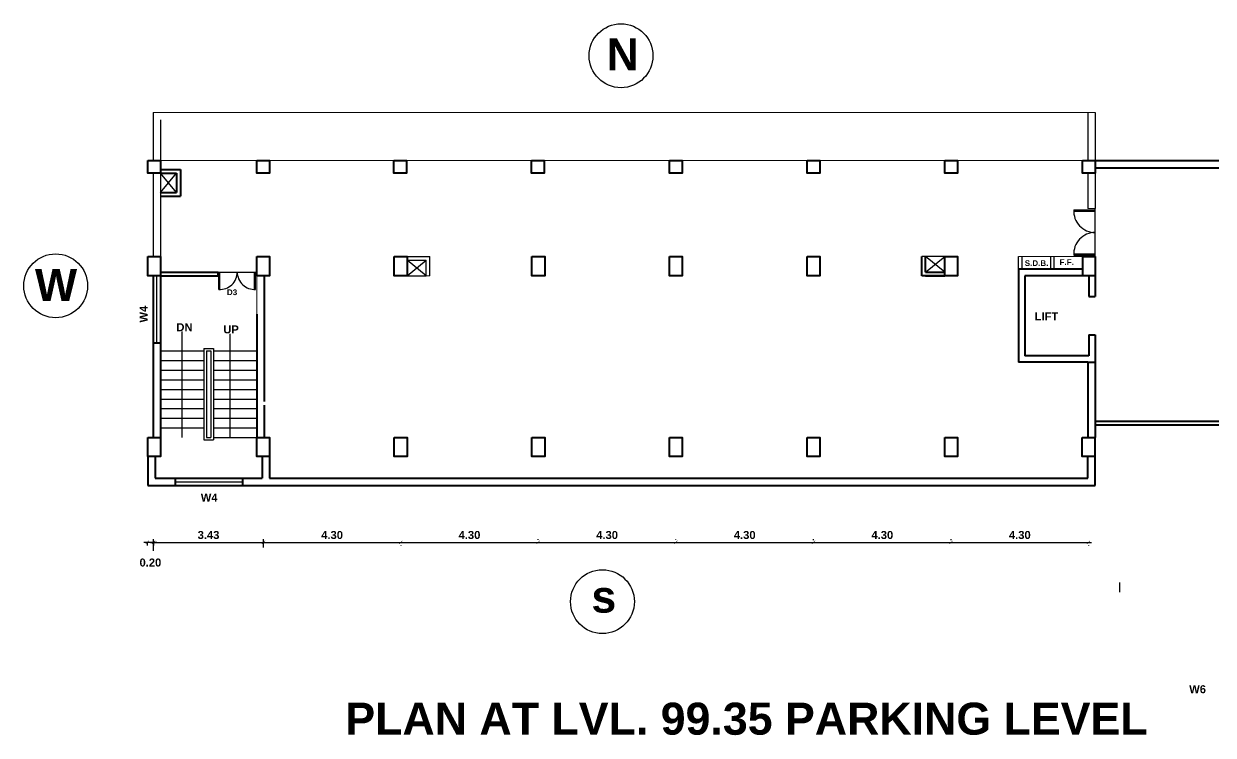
# Model space of a CAD drawing. Header units: inches. Extents: x 1352 to 5457, y 84 to 1168.
# Drawn here: x 2448.69 to 2485.85, y 317.33 to 339.55 of the extents above; entities that cross this region are included whole.
import ezdxf

# ---------------------------------------------------------------- set-up
doc = ezdxf.new("R2010")
doc.units = ezdxf.units.IN
doc.header["$MEASUREMENT"] = 0
doc.header["$PDMODE"] = 35
doc.header["$PDSIZE"] = -0.5
doc.linetypes.add('DASHED2', pattern=[0.375, 0.25, -0.125])
for name, color, linetype, lineweight in [('col', 250, 'Continuous', 40), ('hatch', 250, 'DASHED2', 9), ('roof', 250, 'Continuous', 20), ('text', 250, 'Continuous', 30), ('wall', 7, 'Continuous', 40), ('win', 250, 'Continuous', 30)]:
    doc.layers.add(name, color=color, linetype=linetype, lineweight=lineweight)
doc.styles.get("Standard").update_dxf_attribs({"font": 'arialbd.ttf', "height": 1.5})
doc.dimstyles.get("Standard").update_dxf_attribs({"dimtxt": 0.25, "dimasz": 0.1, "dimexe": 0.1, "dimexo": 0.1, "dimgap": 0.1, "dimtad": 1, "dimzin": 0, "dimdsep": 46, "dimtxsty": 'Standard', "dimblk": 'ARCHTICK', "dimcen": 0.1, "dimdle": 0.1, "dimclrd": 256, "dimadec": 0, "dimazin": 0, "dimtfac": 1, "dimtofl": 0, "dimtmove": 2, "dimatfit": 3, "dimfxl": 1, "dimtolj": 1, "dimtzin": 0, "dimlwd": -1, "dimarcsym": 0})

# ---------------------------------------------------------------- blocks, each defined once
blk = doc.blocks.new('_ArchTick')
at = {"color": 0, "linetype": 'ByBlock', "const_width": 0.15}
blk.add_lwpolyline([(-0.5, -0.5), (0.5, 0.5)], dxfattribs=at)
blk = doc.blocks.new('*D519')
at = {"layer": 'Defpoints', "color": 0, "linetype": 'Continuous', "transparency": 16777216}
for p in [(2452.542, 323.465), (2452.742, 323.465), (2452.742, 323.356)]:
    blk.add_point(p, dxfattribs=at)
at = {"layer": 'text', "linetype": 'Continuous', "transparency": 16777216}
blk.add_line((2452.442, 323.356), (2452.842, 323.356), dxfattribs=at)
at = {"layer": 'text', "color": 0, "linetype": 'Continuous', "lineweight": -2, "transparency": 16777216}
for p, q in [((2452.542, 323.365), (2452.542, 323.256)), ((2452.742, 323.365), (2452.742, 323.256))]:
    blk.add_line(p, q, dxfattribs=at)
at = {"layer": 'text', "linetype": 'Continuous', "transparency": 16777216, "xscale": 0.1, "yscale": 0.1, "zscale": 0.1, "rotation": 180}
blk.add_blockref('_ArchTick', (2452.542, 323.356), dxfattribs=at)
at = {"layer": 'text', "linetype": 'Continuous', "transparency": 16777216, "xscale": 0.1, "yscale": 0.1, "zscale": 0.1}
blk.add_blockref('_ArchTick', (2452.742, 323.356), dxfattribs=at)
at = {"layer": 'text', "color": 0, "linetype": 'Continuous', "transparency": 16777216, "insert": (2452.642, 322.723), "char_height": 0.25, "attachment_point": 5}
blk.add_mtext('\\A1;0.20', dxfattribs=at)
blk = doc.blocks.new('*D520')
at = {"layer": 'Defpoints', "color": 0, "linetype": 'Continuous', "transparency": 16777216}
for p in [(2456.177, 323.355), (2452.742, 322.985), (2456.177, 323.095)]:
    blk.add_point(p, dxfattribs=at)
at = {"layer": 'text', "linetype": 'Continuous', "transparency": 16777216}
blk.add_line((2452.642, 323.355), (2456.277, 323.355), dxfattribs=at)
at = {"layer": 'text', "color": 0, "linetype": 'Continuous', "lineweight": -2, "transparency": 16777216}
for p, q in [((2452.742, 323.085), (2452.742, 323.455)), ((2456.177, 323.195), (2456.177, 323.455))]:
    blk.add_line(p, q, dxfattribs=at)
at = {"layer": 'text', "linetype": 'Continuous', "transparency": 16777216, "xscale": 0.1, "yscale": 0.1, "zscale": 0.1, "rotation": 180}
blk.add_blockref('_ArchTick', (2452.742, 323.355), dxfattribs=at)
at = {"layer": 'text', "linetype": 'Continuous', "transparency": 16777216, "xscale": 0.1, "yscale": 0.1, "zscale": 0.1}
blk.add_blockref('_ArchTick', (2456.177, 323.355), dxfattribs=at)
at = {"layer": 'text', "color": 0, "linetype": 'Continuous', "transparency": 16777216, "insert": (2454.459, 323.583), "char_height": 0.25, "attachment_point": 5}
blk.add_mtext('\\A1;3.43', dxfattribs=at)
blk = doc.blocks.new('*D521')
at = {"layer": 'Defpoints', "color": 0, "linetype": 'Continuous', "transparency": 16777216}
for p in [(2460.463, 323.367), (2460.463, 323.355), (2456.177, 323.095)]:
    blk.add_point(p, dxfattribs=at)
at = {"layer": 'text', "linetype": 'Continuous', "transparency": 16777216}
blk.add_line((2456.077, 323.355), (2460.563, 323.355), dxfattribs=at)
at = {"layer": 'text', "color": 0, "linetype": 'Continuous', "lineweight": -2, "transparency": 16777216}
for p, q in [((2456.177, 323.195), (2456.177, 323.455)), ((2460.463, 323.267), (2460.463, 323.255))]:
    blk.add_line(p, q, dxfattribs=at)
at = {"layer": 'text', "linetype": 'Continuous', "transparency": 16777216, "xscale": 0.1, "yscale": 0.1, "zscale": 0.1, "rotation": 180}
blk.add_blockref('_ArchTick', (2456.177, 323.355), dxfattribs=at)
at = {"layer": 'text', "linetype": 'Continuous', "transparency": 16777216, "xscale": 0.1, "yscale": 0.1, "zscale": 0.1}
blk.add_blockref('_ArchTick', (2460.463, 323.355), dxfattribs=at)
at = {"layer": 'text', "color": 0, "linetype": 'Continuous', "transparency": 16777216, "insert": (2458.32, 323.583), "char_height": 0.25, "attachment_point": 5}
blk.add_mtext('\\A1;4.30 ', dxfattribs=at)
blk = doc.blocks.new('*D522')
at = {"layer": 'Defpoints', "color": 0, "linetype": 'Continuous', "transparency": 16777216}
for p in [(2460.463, 323.367), (2464.763, 323.355), (2464.763, 323.331)]:
    blk.add_point(p, dxfattribs=at)
at = {"layer": 'text', "linetype": 'Continuous', "transparency": 16777216}
blk.add_line((2460.363, 323.355), (2464.863, 323.355), dxfattribs=at)
at = {"layer": 'text', "color": 0, "linetype": 'Continuous', "lineweight": -2, "transparency": 16777216}
for p, q in [((2464.763, 323.431), (2464.763, 323.455)), ((2460.463, 323.267), (2460.463, 323.255))]:
    blk.add_line(p, q, dxfattribs=at)
at = {"layer": 'text', "linetype": 'Continuous', "transparency": 16777216, "xscale": 0.1, "yscale": 0.1, "zscale": 0.1, "rotation": 180}
blk.add_blockref('_ArchTick', (2460.463, 323.355), dxfattribs=at)
at = {"layer": 'text', "linetype": 'Continuous', "transparency": 16777216, "xscale": 0.1, "yscale": 0.1, "zscale": 0.1}
blk.add_blockref('_ArchTick', (2464.763, 323.355), dxfattribs=at)
at = {"layer": 'text', "color": 0, "linetype": 'Continuous', "transparency": 16777216, "insert": (2462.613, 323.583), "char_height": 0.25, "attachment_point": 5}
blk.add_mtext('\\A1;4.30', dxfattribs=at)
blk = doc.blocks.new('*D523')
at = {"layer": 'Defpoints', "color": 0, "linetype": 'Continuous', "transparency": 16777216}
for p in [(2469.063, 323.355), (2464.763, 323.331), (2469.063, 323.345)]:
    blk.add_point(p, dxfattribs=at)
at = {"layer": 'text', "linetype": 'Continuous', "transparency": 16777216}
blk.add_line((2464.663, 323.355), (2469.163, 323.355), dxfattribs=at)
at = {"layer": 'text', "color": 0, "linetype": 'Continuous', "lineweight": -2, "transparency": 16777216}
for p, q in [((2464.763, 323.431), (2464.763, 323.455)), ((2469.063, 323.445), (2469.063, 323.455))]:
    blk.add_line(p, q, dxfattribs=at)
at = {"layer": 'text', "linetype": 'Continuous', "transparency": 16777216, "xscale": 0.1, "yscale": 0.1, "zscale": 0.1, "rotation": 180}
blk.add_blockref('_ArchTick', (2464.763, 323.355), dxfattribs=at)
at = {"layer": 'text', "linetype": 'Continuous', "transparency": 16777216, "xscale": 0.1, "yscale": 0.1, "zscale": 0.1}
blk.add_blockref('_ArchTick', (2469.063, 323.355), dxfattribs=at)
at = {"layer": 'text', "color": 0, "linetype": 'Continuous', "transparency": 16777216, "insert": (2466.913, 323.583), "char_height": 0.25, "attachment_point": 5}
blk.add_mtext('\\A1;4.30', dxfattribs=at)
blk = doc.blocks.new('*D524')
at = {"layer": 'Defpoints', "color": 0, "linetype": 'Continuous', "transparency": 16777216}
for p in [(2473.363, 323.355), (2469.063, 323.345), (2473.363, 323.318)]:
    blk.add_point(p, dxfattribs=at)
at = {"layer": 'text', "linetype": 'Continuous', "transparency": 16777216}
blk.add_line((2468.963, 323.355), (2473.463, 323.355), dxfattribs=at)
at = {"layer": 'text', "color": 0, "linetype": 'Continuous', "lineweight": -2, "transparency": 16777216}
for p, q in [((2469.063, 323.445), (2469.063, 323.455)), ((2473.363, 323.418), (2473.363, 323.455))]:
    blk.add_line(p, q, dxfattribs=at)
at = {"layer": 'text', "linetype": 'Continuous', "transparency": 16777216, "xscale": 0.1, "yscale": 0.1, "zscale": 0.1, "rotation": 180}
blk.add_blockref('_ArchTick', (2469.063, 323.355), dxfattribs=at)
at = {"layer": 'text', "linetype": 'Continuous', "transparency": 16777216, "xscale": 0.1, "yscale": 0.1, "zscale": 0.1}
blk.add_blockref('_ArchTick', (2473.363, 323.355), dxfattribs=at)
at = {"layer": 'text', "color": 0, "linetype": 'Continuous', "transparency": 16777216, "insert": (2471.213, 323.583), "char_height": 0.25, "attachment_point": 5}
blk.add_mtext('\\A1;4.30', dxfattribs=at)
blk = doc.blocks.new('*D525')
at = {"layer": 'Defpoints', "color": 0, "linetype": 'Continuous', "transparency": 16777216}
for p in [(2477.663, 323.355), (2473.363, 323.318), (2477.663, 323.318)]:
    blk.add_point(p, dxfattribs=at)
at = {"layer": 'text', "linetype": 'Continuous', "transparency": 16777216}
blk.add_line((2473.263, 323.355), (2477.763, 323.355), dxfattribs=at)
at = {"layer": 'text', "color": 0, "linetype": 'Continuous', "lineweight": -2, "transparency": 16777216}
for p, q in [((2473.363, 323.418), (2473.363, 323.455)), ((2477.663, 323.418), (2477.663, 323.455))]:
    blk.add_line(p, q, dxfattribs=at)
at = {"layer": 'text', "linetype": 'Continuous', "transparency": 16777216, "xscale": 0.1, "yscale": 0.1, "zscale": 0.1, "rotation": 180}
blk.add_blockref('_ArchTick', (2473.363, 323.355), dxfattribs=at)
at = {"layer": 'text', "linetype": 'Continuous', "transparency": 16777216, "xscale": 0.1, "yscale": 0.1, "zscale": 0.1}
blk.add_blockref('_ArchTick', (2477.663, 323.355), dxfattribs=at)
at = {"layer": 'text', "color": 0, "linetype": 'Continuous', "transparency": 16777216, "insert": (2475.513, 323.583), "char_height": 0.25, "attachment_point": 5}
blk.add_mtext('\\A1;4.30', dxfattribs=at)
blk = doc.blocks.new('*D526')
at = {"layer": 'Defpoints', "color": 0, "linetype": 'Continuous', "transparency": 16777216}
for p in [(2481.954, 323.368), (2481.954, 323.355), (2477.663, 323.318)]:
    blk.add_point(p, dxfattribs=at)
at = {"layer": 'text', "linetype": 'Continuous', "transparency": 16777216}
blk.add_line((2477.563, 323.355), (2482.054, 323.355), dxfattribs=at)
at = {"layer": 'text', "color": 0, "linetype": 'Continuous', "lineweight": -2, "transparency": 16777216}
for p, q in [((2477.663, 323.418), (2477.663, 323.455)), ((2481.954, 323.268), (2481.954, 323.255))]:
    blk.add_line(p, q, dxfattribs=at)
at = {"layer": 'text', "linetype": 'Continuous', "transparency": 16777216, "xscale": 0.1, "yscale": 0.1, "zscale": 0.1, "rotation": 180}
blk.add_blockref('_ArchTick', (2477.663, 323.355), dxfattribs=at)
at = {"layer": 'text', "linetype": 'Continuous', "transparency": 16777216, "xscale": 0.1, "yscale": 0.1, "zscale": 0.1}
blk.add_blockref('_ArchTick', (2481.954, 323.355), dxfattribs=at)
at = {"layer": 'text', "color": 0, "linetype": 'Continuous', "transparency": 16777216, "insert": (2479.809, 323.583), "char_height": 0.25, "attachment_point": 5}
blk.add_mtext('\\A1;4.30 ', dxfattribs=at)

msp = doc.modelspace()

# ---------------------------------------------------------------- linework, layer by layer
at = {"layer": 'col'}
for p, q in [((2481.763, 332.281), (2482.163, 332.281)), ((2481.763, 332.281), (2481.763, 331.681)), ((2482.163, 332.281), (2482.163, 331.031)), ((2481.763, 331.881), (2479.763, 331.881)), ((2479.763, 331.881), (2479.763, 328.981)), ((2482.163, 331.681), (2479.963, 331.681)), ((2479.963, 331.681), (2479.963, 329.181)), ((2481.963, 331.681), (2481.963, 331.031)), ((2481.963, 331.031), (2482.163, 331.031)), ((2481.963, 329.831), (2481.963, 329.181)), ((2481.963, 329.831), (2482.163, 329.831)), ((2482.163, 329.831), (2482.163, 328.981)), ((2481.933, 328.981), (2479.763, 328.981)), ((2481.963, 329.181), (2479.963, 329.181)), ((2481.933, 328.981), (2482.163, 328.981))]:
    msp.add_line(p, q, dxfattribs=at)
for points in [[(2452.563, 335.281), (2452.963, 335.281), (2452.963, 334.881), (2452.563, 334.881)], [(2455.963, 335.281), (2456.363, 335.281), (2456.363, 334.881), (2455.963, 334.881)], [(2460.249, 335.281), (2460.649, 335.281), (2460.649, 334.881), (2460.249, 334.881)], [(2464.549, 335.281), (2464.949, 335.281), (2464.949, 334.881), (2464.549, 334.881)], [(2468.863, 335.281), (2469.263, 335.281), (2469.263, 334.881), (2468.863, 334.881)], [(2473.163, 335.281), (2473.563, 335.281), (2473.563, 334.881), (2473.163, 334.881)], [(2477.463, 335.281), (2477.863, 335.281), (2477.863, 334.881), (2477.463, 334.881)], [(2481.763, 335.281), (2482.163, 335.281), (2482.163, 334.881), (2481.763, 334.881)], [(2481.763, 335.281), (2482.163, 335.281), (2482.163, 334.881), (2481.763, 334.881)], [(2452.563, 332.281), (2452.963, 332.281), (2452.963, 331.681), (2452.563, 331.681)], [(2455.963, 332.281), (2456.363, 332.281), (2456.363, 331.681), (2455.963, 331.681)], [(2460.263, 332.281), (2460.663, 332.281), (2460.663, 331.681), (2460.263, 331.681)], [(2464.563, 332.281), (2464.963, 332.281), (2464.963, 331.681), (2464.563, 331.681)], [(2468.863, 332.281), (2469.263, 332.281), (2469.263, 331.681), (2468.863, 331.681)], [(2473.163, 332.281), (2473.563, 332.281), (2473.563, 331.681), (2473.163, 331.681)], [(2477.463, 332.281), (2477.863, 332.281), (2477.863, 331.681), (2477.463, 331.681)], [(2452.563, 326.631), (2452.963, 326.631), (2452.963, 326.031), (2452.563, 326.031)], [(2455.963, 326.631), (2456.363, 326.631), (2456.363, 326.031), (2455.963, 326.031)], [(2460.263, 326.631), (2460.663, 326.631), (2460.663, 326.031), (2460.263, 326.031)], [(2464.563, 326.631), (2464.963, 326.631), (2464.963, 326.031), (2464.563, 326.031)], [(2468.863, 326.631), (2469.263, 326.631), (2469.263, 326.031), (2468.863, 326.031)], [(2473.163, 326.631), (2473.563, 326.631), (2473.563, 326.031), (2473.163, 326.031)], [(2477.463, 326.631), (2477.863, 326.631), (2477.863, 326.031), (2477.463, 326.031)], [(2481.754, 326.631), (2482.154, 326.631), (2482.154, 326.031), (2481.754, 326.031)]]:
    msp.add_lwpolyline(points, close=True, dxfattribs=at)
at = {"layer": 'hatch', "linetype": 'ByBlock'}
msp.add_line((2479.763, 332.281), (2481.763, 332.281), dxfattribs=at)
at = {"layer": 'roof', "linetype": 'Continuous'}
for p, q in [((2452.733, 336.781), (2482.163, 336.781)), ((2452.963, 335.281), (2455.963, 335.281)), ((2456.363, 335.281), (2460.249, 335.281)), ((2460.649, 335.281), (2464.549, 335.281)), ((2464.949, 335.281), (2468.863, 335.281)), ((2469.263, 335.281), (2473.163, 335.281)), ((2473.563, 335.281), (2477.463, 335.281)), ((2477.863, 335.281), (2481.763, 335.281)), ((2482.163, 333.781), (2481.933, 333.781)), ((2455.963, 330.481), (2455.963, 331.681)), ((2461.263, 331.681), (2461.378, 331.681))]:
    msp.add_line(p, q, dxfattribs=at)
at = {"layer": 'text'}
for p, q in [((2453.463, 334.281), (2452.963, 334.881)), ((2452.963, 334.281), (2453.463, 334.881)), ((2460.663, 332.281), (2461.378, 332.281)), ((2461.378, 331.681), (2461.378, 332.281)), ((2477.463, 332.281), (2476.748, 332.281)), ((2460.663, 332.166), (2461.263, 332.166)), ((2461.263, 331.681), (2460.663, 332.166)), ((2460.663, 331.681), (2461.263, 332.166)), ((2461.263, 331.681), (2461.263, 332.166)), ((2460.663, 331.681), (2461.263, 331.681))]:
    msp.add_line(p, q, dxfattribs=at)
at = {"layer": 'text', "linetype": 'Continuous'}
for p, q in [((2477.463, 331.796), (2476.863, 332.281)), ((2476.863, 331.796), (2477.463, 332.281)), ((2479.763, 331.881), (2479.763, 332.281)), ((2479.878, 331.881), (2479.878, 332.281)), ((2480.766, 332.281), (2480.766, 331.881)), ((2480.876, 332.281), (2480.876, 331.881)), ((2454.418, 329.331), (2454.533, 329.331))]:
    msp.add_line(p, q, dxfattribs=at)
at = {"layer": 'text'}
for centre in [(2467.349, 338.55), (2449.683, 331.367), (2466.767, 321.504)]:
    msp.add_circle(centre, 0.997, dxfattribs=at)
at = {"layer": 'wall'}
for p, q in [((2481.933, 335.281), (2486.761, 335.281)), ((2452.963, 334.996), (2453.578, 334.996)), ((2452.963, 334.881), (2453.463, 334.881)), ((2453.463, 334.881), (2453.463, 334.281)), ((2453.578, 334.996), (2453.578, 334.166)), ((2482.163, 335.051), (2486.761, 335.051)), ((2452.963, 334.281), (2453.463, 334.281)), ((2452.963, 334.166), (2453.578, 334.166)), ((2476.748, 331.681), (2476.748, 332.281)), ((2476.863, 331.796), (2476.863, 332.281)), ((2452.733, 331.681), (2452.733, 329.581)), ((2452.963, 331.796), (2454.761, 331.796)), ((2452.963, 331.681), (2454.748, 331.681)), ((2452.963, 331.681), (2452.963, 329.581)), ((2454.748, 331.796), (2454.748, 331.681)), ((2456.193, 331.681), (2456.193, 327.753)), ((2477.463, 331.681), (2476.748, 331.681)), ((2476.863, 331.796), (2477.463, 331.796)), ((2476.863, 331.681), (2477.463, 331.681)), ((2455.963, 330.481), (2455.963, 326.631)), ((2452.733, 329.581), (2452.733, 326.631)), ((2452.733, 329.581), (2452.963, 329.581)), ((2452.963, 329.581), (2452.963, 326.031)), ((2481.933, 328.981), (2481.933, 326.631)), ((2482.163, 328.981), (2482.163, 326.631)), ((2456.193, 327.638), (2456.193, 326.631)), ((2452.563, 326.031), (2452.563, 325.131)), ((2452.793, 326.031), (2452.793, 325.361)), ((2456.133, 326.031), (2456.133, 325.361)), ((2456.363, 326.031), (2456.363, 325.361)), ((2481.933, 325.361), (2481.933, 326.031)), ((2482.163, 325.131), (2482.163, 326.031)), ((2452.793, 325.361), (2453.418, 325.361)), ((2453.418, 325.361), (2453.418, 325.131)), ((2453.418, 325.361), (2455.518, 325.361)), ((2455.518, 325.361), (2455.518, 325.131)), ((2455.518, 325.361), (2456.133, 325.361)), ((2456.363, 325.361), (2481.933, 325.361)), ((2452.563, 325.131), (2453.418, 325.131)), ((2453.418, 325.131), (2455.518, 325.131)), ((2455.518, 325.131), (2482.163, 325.131))]:
    msp.add_line(p, q, dxfattribs=at)
at = {"layer": 'wall', "linetype": 'Continuous'}
for p, q in [((2482.163, 327.14), (2486.691, 327.14)), ((2482.163, 327.025), (2486.291, 327.025))]:
    msp.add_line(p, q, dxfattribs=at)
at = {"layer": 'win'}
for p, q in [((2452.733, 336.781), (2452.733, 335.281)), ((2481.933, 336.781), (2481.933, 335.281)), ((2482.163, 336.781), (2482.163, 333.781)), ((2452.963, 336.551), (2452.963, 331.681)), ((2469.263, 335.281), (2469.263, 334.881)), ((2452.563, 334.881), (2452.963, 334.881)), ((2452.733, 334.881), (2452.733, 332.281)), ((2481.933, 334.881), (2481.933, 333.781)), ((2482.163, 332.281), (2482.163, 333.781)), ((2481.493, 333.701), (2482.163, 333.701)), ((2481.494, 333.741), (2482.163, 333.741)), ((2452.563, 332.281), (2452.963, 332.281)), ((2452.563, 332.281), (2452.563, 331.681)), ((2481.493, 332.361), (2482.163, 332.361)), ((2481.494, 332.321), (2482.163, 332.321)), ((2452.563, 331.681), (2452.963, 331.681)), ((2452.848, 329.581), (2452.848, 331.681)), ((2454.748, 331.796), (2455.963, 331.796)), ((2454.78, 331.254), (2454.78, 331.796)), ((2454.813, 331.253), (2454.813, 331.796)), ((2455.898, 331.253), (2455.898, 331.796)), ((2455.931, 331.254), (2455.931, 331.796)), ((2481.763, 331.681), (2482.163, 331.681)), ((2452.963, 329.331), (2454.313, 329.331)), ((2454.313, 329.411), (2454.313, 326.551)), ((2454.313, 329.411), (2454.613, 329.411)), ((2454.393, 329.331), (2454.393, 326.631)), ((2454.393, 329.331), (2454.533, 329.331)), ((2454.533, 329.331), (2454.533, 326.631)), ((2454.613, 329.411), (2454.613, 326.551)), ((2454.613, 329.331), (2455.963, 329.331)), ((2452.963, 329.031), (2454.313, 329.031)), ((2454.613, 329.031), (2455.963, 329.031)), ((2452.963, 328.731), (2454.313, 328.731)), ((2454.613, 328.731), (2455.963, 328.731)), ((2452.963, 328.431), (2454.313, 328.431)), ((2454.613, 328.431), (2455.963, 328.431)), ((2452.963, 328.131), (2454.313, 328.131)), ((2452.963, 327.831), (2454.313, 327.831)), ((2454.613, 328.131), (2455.963, 328.131)), ((2454.613, 327.831), (2455.963, 327.831)), ((2452.963, 327.531), (2454.313, 327.531)), ((2454.613, 327.531), (2455.963, 327.531)), ((2452.963, 327.231), (2454.313, 327.231)), ((2454.613, 327.231), (2455.963, 327.231)), ((2452.963, 326.931), (2454.313, 326.931)), ((2454.613, 326.931), (2455.963, 326.931)), ((2452.563, 326.631), (2452.963, 326.631)), ((2452.563, 326.631), (2452.563, 326.031)), ((2454.313, 326.551), (2454.613, 326.551)), ((2454.393, 326.631), (2454.533, 326.631)), ((2454.613, 326.631), (2455.963, 326.631)), ((2464.563, 326.631), (2464.563, 326.031)), ((2464.563, 326.631), (2464.963, 326.631)), ((2464.963, 326.631), (2464.963, 326.031)), ((2473.563, 326.631), (2473.563, 326.031)), ((2452.563, 326.031), (2452.963, 326.031)), ((2460.263, 326.031), (2460.663, 326.031)), ((2464.563, 326.031), (2464.963, 326.031)), ((2453.418, 325.246), (2455.518, 325.246))]:
    msp.add_line(p, q, dxfattribs=at)
at = {"layer": 'win', "linetype": 'Continuous'}
msp.add_line((2482.919, 322.098), (2482.919, 321.798), dxfattribs=at)
at = {"layer": 'win'}
for centre, radius, start, end in [((2482.163, 333.701), 0.67, 176.5773, 270), ((2482.163, 332.361), 0.67, 90, 183.4227), ((2454.813, 331.796), 0.543, 266.5773, 0), ((2455.898, 331.796), 0.543, 180, 273.4227)]:
    msp.add_arc(centre, radius, start, end, dxfattribs=at)

# ---------------------------------------------------------------- texts
at = {"layer": 'text'}
for s, height, p in [('N', 1, (2466.895, 338.096)), ('W', 1, (2449.035, 330.891)), ('LIFT ', 0.25, (2480.273, 330.285)), ('DN', 0.25, (2453.454, 329.948)), ('UP ', 0.25, (2454.921, 329.88)), ('W4 ', 0.25, (2454.217, 324.629)), ('s', 1, (2466.423, 321.16)), ('W6', 0.25, (2485.102, 318.644)), ('  PLAN AT LVL. 99.35 PARKING LEVEL', 1, (2457.957, 317.349))]:
    msp.add_text(s, height=height, dxfattribs=at).set_placement(p)
msp.add_text('W4 ', height=0.25, rotation=90.0032, dxfattribs=at).set_placement((2452.554, 330.219))
at = {"layer": 'win'}
for s, p in [('S.D.B.   ', (2479.962, 331.984)), ('F.F. ', (2481.051, 332.017)), ('D3', (2455.034, 331.075))]:
    msp.add_text(s, height=0.18, dxfattribs=at).set_placement(p)

# ---------------------------------------------------------------- dimensions: what is measured, and where the dimension line sits
at = {"layer": 'text', "linetype": 'Continuous'}
for base, p1, p2, picture, middle in [((2456.1765, 323.355), (2452.7421, 322.9854), (2456.1765, 323.0952), '*D520', (2454.4593, 323.5828)), ((2464.763, 323.355), (2460.463, 323.367), (2464.763, 323.331), '*D522', (2462.613, 323.583)), ((2469.063, 323.355), (2464.763, 323.331), (2469.063, 323.345), '*D523', (2466.913, 323.583)), ((2473.363, 323.355), (2469.063, 323.345), (2473.363, 323.318), '*D524', (2471.213, 323.583)), ((2477.663, 323.355), (2473.363, 323.318), (2477.663, 323.318), '*D525', (2475.513, 323.583)), ((2452.742, 323.356), (2452.542, 323.465), (2452.742, 323.465), '*D519', (2452.642, 322.723))]:
    dim = msp.add_linear_dim(base=base, p1=p1, p2=p2, dimstyle='Standard', dxfattribs=at)
    dim.commit()
    dim.dimension.update_dxf_attribs({"geometry": picture, "text_midpoint": middle})
for base, p1, p2, picture, middle in [((2460.463, 323.355), (2456.177, 323.095), (2460.463, 323.367), '*D521', (2458.32, 323.583)), ((2481.954, 323.355), (2477.663, 323.318), (2481.954, 323.368), '*D526', (2479.809, 323.583))]:
    dim = msp.add_linear_dim(base=base, p1=p1, p2=p2, text='4.30 ', dimstyle='Standard', dxfattribs=at)
    dim.commit()
    dim.dimension.update_dxf_attribs({"geometry": picture, "text_midpoint": middle})

# ---------------------------------------------------------------- leaders
for points in [[(2453.638, 326.631), (2453.638, 329.936)], [(2455.138, 326.631), (2455.138, 329.864)]]:
    msp.add_leader(points, dimstyle='Standard', override={"dimgap": 0.1, "dimtad": 0}, dxfattribs=at)

doc.saveas('drawing.dxf')
